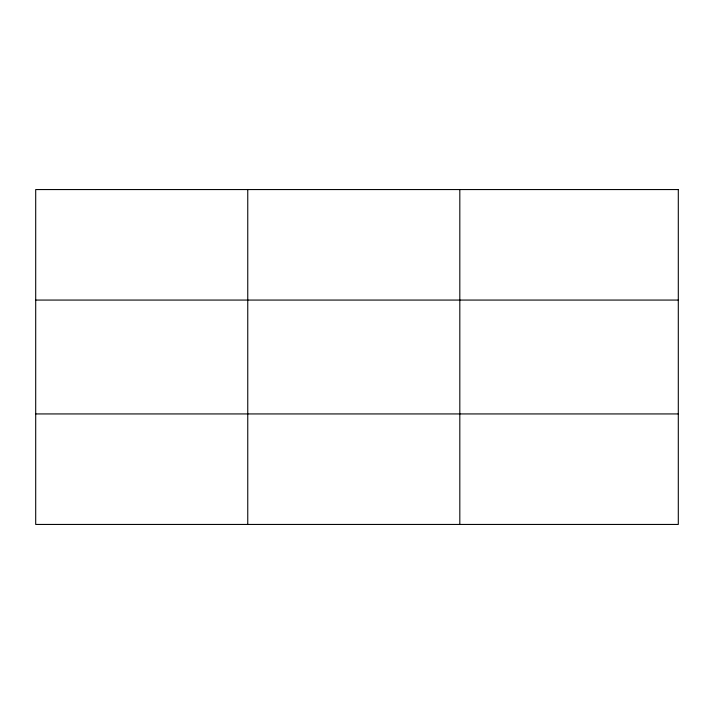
<?xml version="1.0" encoding="UTF-8"?>
<svg xmlns="http://www.w3.org/2000/svg" width="714" height="714" viewBox="0 0 714 714"><rect width="100%" height="100%" fill="white"/><g stroke="black" fill="none" stroke-linecap="round" stroke-linejoin="round"><path stroke-width="1.07" d="M247.758 524.442L247.758 189.558M459.816 524.442L459.816 189.558M35.7 300.067L678.3 300.067M35.7 413.933L678.3 413.933M678.3 189.558L678.3 524.442L35.7 524.442L35.7 189.558L678.3 189.558"/></g></svg>
